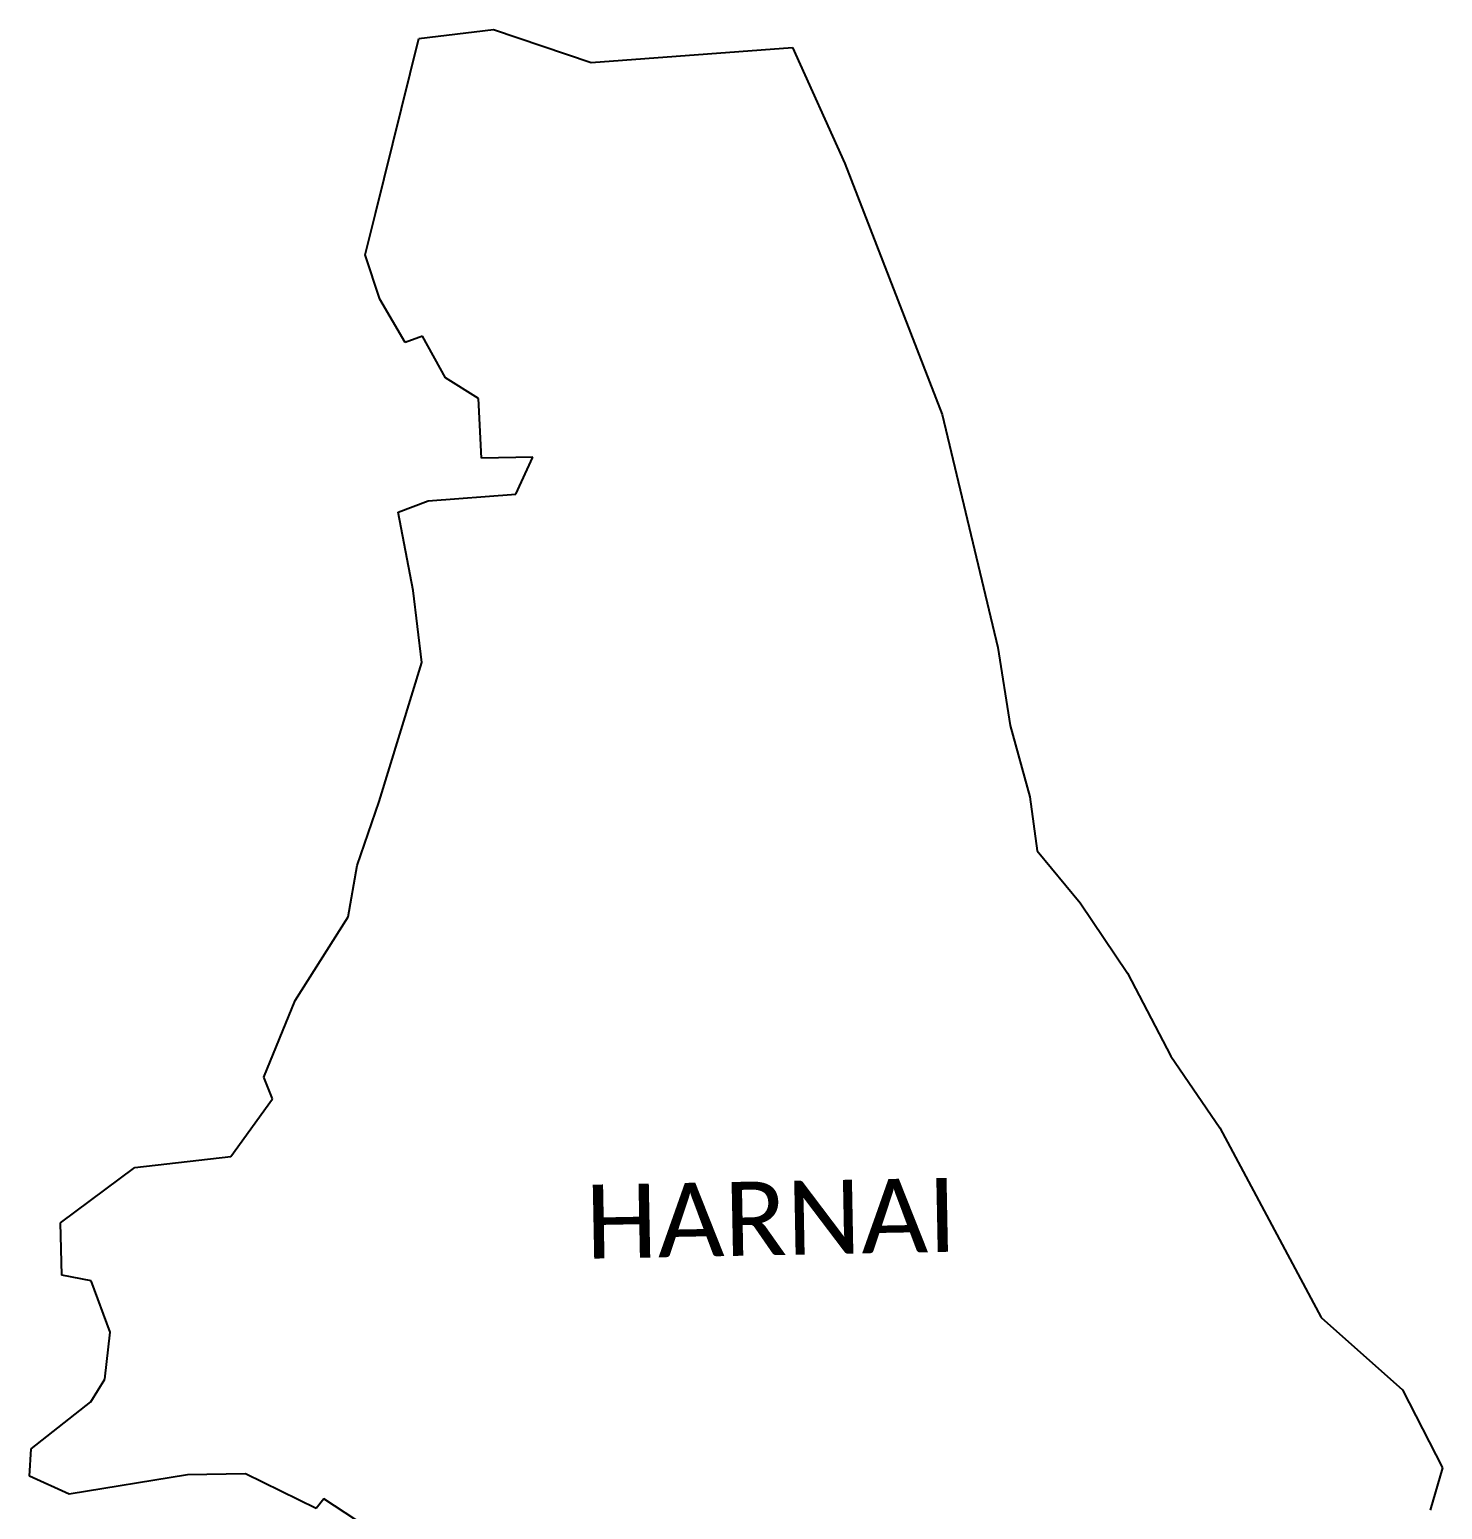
# Model space of a CAD drawing. Header units: metres. Extents: x 297490 to 300643, y 1968189 to 1972555.
# Drawn here: x 297505 to 299583, y 1970378 to 1972555 of the extents above; entities that cross this region are included whole.
import ezdxf

# ---------------------------------------------------------------- set-up
doc = ezdxf.new("R2010")
doc.units = ezdxf.units.M
doc.header["$MEASUREMENT"] = 0
doc.layers.add('VILLAGE NAME', color=250, linetype='Continuous')
doc.styles.get("Standard").update_dxf_attribs({"font": 'calibri.ttf'})

msp = doc.modelspace()

# ---------------------------------------------------------------- linework, layer by layer
at = {"color": 3}
for p, q in [((298014.1, 1972284.6), (298077.7, 1972541.6)), ((298077.7, 1972541.6), (298187.3, 1972554.8)), ((298187.3, 1972554.8), (298331, 1972506.4)), ((298331, 1972506.4), (298627.5, 1972528.3)), ((298627.5, 1972528.3), (298704.4, 1972357.7)), ((298704.4, 1972357.7), (298847.3, 1971988.9)), ((297998.5, 1972223.6), (298014.1, 1972284.6)), ((298020.2, 1972158.4), (297998.5, 1972223.6)), ((298057.6, 1972094.6), (298020.2, 1972158.4)), ((298082.9, 1972103.7), (298057.6, 1972094.6)), ((298117, 1972042.8), (298082.9, 1972103.7)), ((298165.5, 1972012.4), (298117, 1972042.8)), ((298169.9, 1971924.7), (298165.5, 1972012.4)), ((298847.3, 1971988.9), (298929.5, 1971646.2)), ((298245.1, 1971925.9), (298169.9, 1971924.7)), ((298220.1, 1971871.6), (298245.1, 1971925.9)), ((298091.5, 1971861.6), (298220.1, 1971871.6)), ((298047.4, 1971845.2), (298091.5, 1971861.6)), ((298069.1, 1971729.9), (298047.4, 1971845.2)), ((298081.8, 1971624), (298069.1, 1971729.9)), ((298929.5, 1971646.2), (298947.4, 1971531.2)), ((298019.5, 1971419.3), (298081.8, 1971624)), ((298947.4, 1971531.2), (298976.4, 1971426.6)), ((297986.8, 1971325.5), (298019.5, 1971419.3)), ((298976.4, 1971426.6), (298987.3, 1971347.1)), ((298987.3, 1971347.1), (299050.5, 1971270.6)), ((297973.8, 1971249.7), (297986.8, 1971325.5)), ((299050.5, 1971270.6), (299120.3, 1971166.9)), ((297895.6, 1971126.8), (297973.8, 1971249.7)), ((299120.3, 1971166.9), (299184, 1971045.1)), ((297849.4, 1971013.9), (297895.6, 1971126.8)), ((299184, 1971045.1), (299255.7, 1970939.6)), ((297862.2, 1970982.3), (297849.4, 1971013.9)), ((297800.9, 1970897.3), (297862.2, 1970982.3)), ((299255.7, 1970939.6), (299405, 1970660.8)), ((297659.7, 1970881.4), (297800.9, 1970897.3)), ((297550.3, 1970799.9), (297659.7, 1970881.4)), ((297552.7, 1970722.9), (297550.3, 1970799.9)), ((297595.6, 1970714.3), (297552.7, 1970722.9)), ((297623.8, 1970639), (297595.6, 1970714.3)), ((299405, 1970660.8), (299524.5, 1970554)), ((297615.5, 1970570.1), (297623.8, 1970639)), ((297595.3, 1970536.6), (297615.5, 1970570.1)), ((297507.2, 1970467.3), (297595.3, 1970536.6)), ((299524.5, 1970554), (299583.3, 1970439.7)), ((297505.1, 1970427.1), (297507.2, 1970467.3)), ((297563.1, 1970400.6), (297505.1, 1970427.1)), ((297737.4, 1970429), (297563.1, 1970400.6)), ((297822.6, 1970430.7), (297737.4, 1970429)), ((297926.4, 1970379.7), (297822.6, 1970430.7)), ((299583.3, 1970439.7), (299565.2, 1970377)), ((297938.1, 1970393.9), (297926.4, 1970379.7)), ((298000.4, 1970352.9), (297938.1, 1970393.9))]:
    msp.add_line(p, q, dxfattribs=at)

# ---------------------------------------------------------------- texts
at = {"layer": 'VILLAGE NAME'}
msp.add_text('HARNAI', height=108.75, rotation=1.1028, dxfattribs=at).set_placement((298324, 1970747))

doc.saveas('drawing.dxf')
